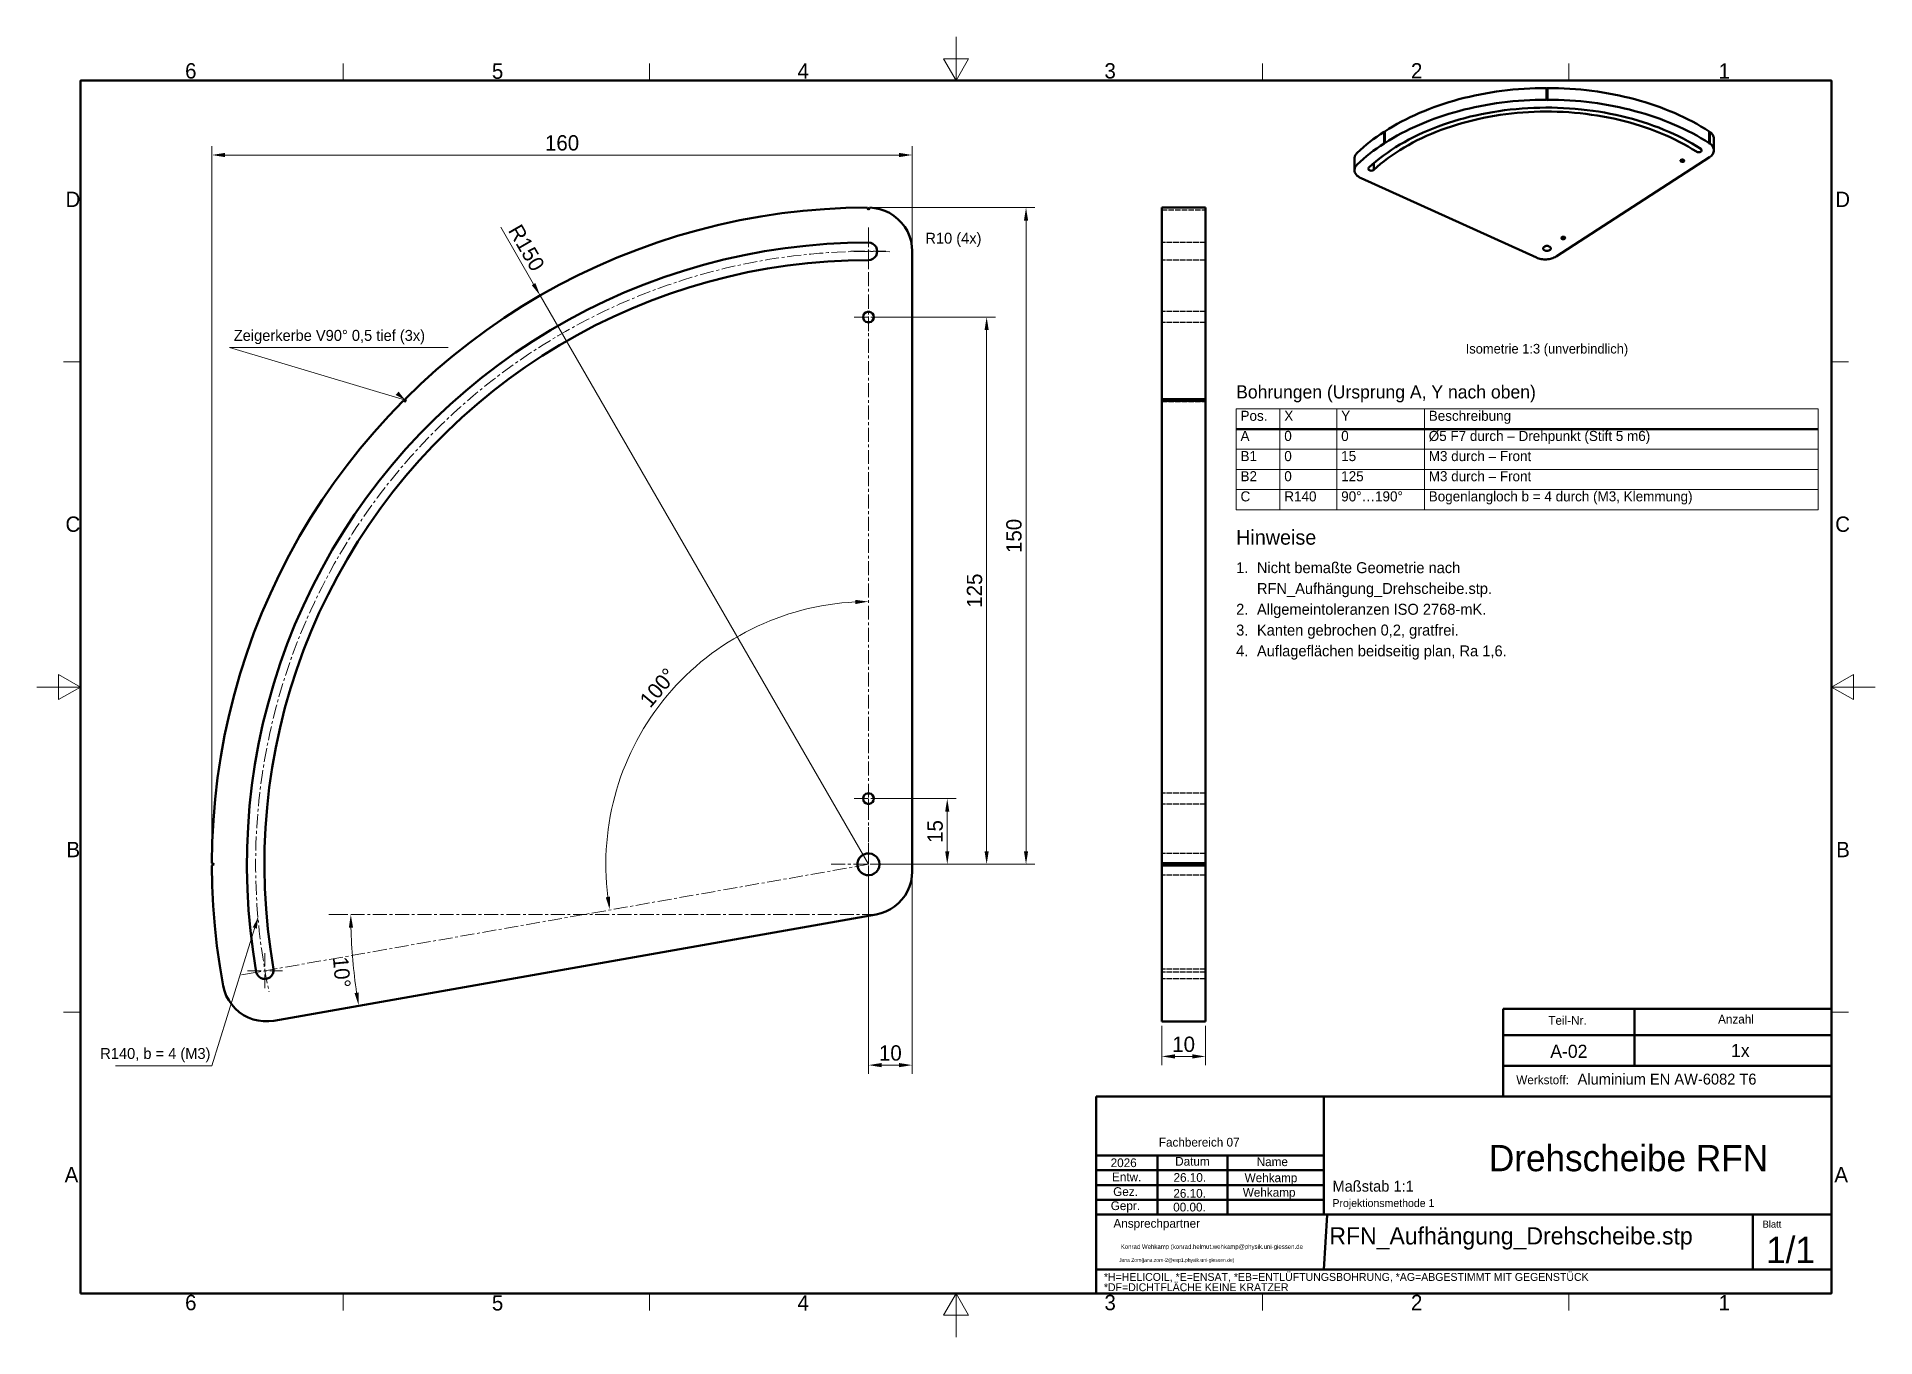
# Model space of a CAD drawing. Header units: metres. Extents: x 0 to 420, y 0 to 297.
import ezdxf
from ezdxf.enums import TextEntityAlignment as Align

# ---------------------------------------------------------------- set-up
doc = ezdxf.new("R2010")
doc.units = ezdxf.units.M
doc.linetypes.add('CENTER', pattern=[5.08, 3.175, -0.635, 0.635, -0.635])
doc.linetypes.add('DASHED', pattern=[1.524, 1.27, -0.254])
for name, color, linetype, lineweight in [('DUENN', 7, 'CONTINUOUS', 18), ('MASS', 7, 'CONTINUOUS', 18), ('MITTE', 7, 'CENTER', 18), ('RAHMEN', 7, 'CONTINUOUS', 50), ('SICHT', 7, 'CONTINUOUS', 50), ('TEXT', 7, 'CONTINUOUS', 25), ('VERDECKT', 7, 'DASHED', 25)]:
    doc.layers.add(name, color=color, linetype=linetype, lineweight=lineweight)
doc.dimstyles.new('ISO_HZ', dxfattribs={"dimtxt": 3.5, "dimasz": 3, "dimexe": 2, "dimexo": 1, "dimgap": 1, "dimtad": 1, "dimtxsty": 'Standard', "dimcen": 2.5, "dimclrd": 7, "dimclre": 7, "dimclrt": 7, "dimazin": 3, "dimtfac": 1, "dimtmove": 0, "dimatfit": 3, "dimlwd": 18, "dimlwe": 18})

# ---------------------------------------------------------------- blocks, each defined once
blk = doc.blocks.new('_CLOSEDFILLED')
at = {"color": 0, "linetype": 'BYBLOCK'}
blk.add_solid([(-1, 0.16), (0, 0), (-1, -0.16)], dxfattribs=at)
blk = doc.blocks.new('*D1')
at = {"color": 7, "lineweight": 18}
for p, q in [((190, 169), (190, 170)), ((131.9, 97.75), (132.88, 97.93))]:
    blk.add_line(p, q, dxfattribs=at)
at = {"layer": 'Defpoints'}
for p in [(190, 168), (144.04, 146.57), (190, 108), (130.91, 97.58)]:
    blk.add_point(p, dxfattribs=at)
at = {"layer": 'MASS', "color": 7, "lineweight": 18}
blk.add_arc((190, 108), 60, 92.8648, -172.8648, dxfattribs=at)
at = {"layer": 'MASS', "color": 7, "xscale": 3, "yscale": 3}
for p, rotation in [((190, 168), 361.4323944878271), ((130.91, 97.58), -81.43239448782705)]:
    blk.add_blockref('_CLOSEDFILLED', p, dxfattribs=dict(at, rotation=rotation))
at = {"layer": 'MASS', "color": 7, "insert": (141.93, 148.33), "char_height": 3.5, "attachment_point": 5, "rotation": 50}
blk.add_mtext('100°', dxfattribs=at)
blk = doc.blocks.new('*D8')
at = {"color": 7, "lineweight": 18}
for p, q in [((70.74, 96.54), (69.74, 96.54)), ((72.58, 75.53), (71.59, 75.35))]:
    blk.add_line(p, q, dxfattribs=at)
at = {"layer": 'Defpoints'}
for p in [(71.74, 96.54), (191.74, 96.54), (72.2, 86.08), (73.56, 75.7)]:
    blk.add_point(p, dxfattribs=at)
at = {"layer": 'MASS', "color": 7, "lineweight": 18}
blk.add_arc((191.74, 96.54), 120, 181.4324, -171.4324, dxfattribs=at)
at = {"layer": 'MASS', "color": 7, "xscale": 3, "yscale": 3}
for p, rotation in [((71.74, 96.54), 90.71619724391351), ((73.56, 75.7), -80.71619724391353)]:
    blk.add_blockref('_CLOSEDFILLED', p, dxfattribs=dict(at, rotation=rotation))
at = {"layer": 'MASS', "color": 7, "insert": (69.67, 83.35), "char_height": 3.5, "attachment_point": 5, "rotation": 275}
blk.add_mtext('10°', dxfattribs=at)

msp = doc.modelspace()

# ---------------------------------------------------------------- linework, layer by layer
at = {"layer": 'DUENN'}
for p, q in [((274, 212), (407, 212)), ((274, 212), (274, 189)), ((284, 212), (284, 189)), ((297, 212), (297, 189)), ((317, 212), (317, 189)), ((407, 212), (407, 189)), ((274, 202.8), (407, 202.8)), ((274, 198.2), (407, 198.2)), ((274, 193.6), (407, 193.6)), ((274, 189), (407, 189))]:
    msp.add_line(p, q, dxfattribs=at)
for points in [[(210, 297), (210, 287), (207.113, 292), (212.887, 292), (210, 287)], [(70, 287), (70, 290.9)], [(140, 287), (140, 290.9)], [(280, 287), (280, 290.9)], [(350, 287), (350, 290.9)], [(10, 222.75), (6.1, 222.75)], [(410, 222.75), (413.9, 222.75)], [(0, 148.5), (10, 148.5), (5, 151.387), (5, 145.613), (10, 148.5)], [(420, 148.5), (410, 148.5), (415, 151.387), (415, 145.613), (410, 148.5)], [(10, 74.25), (6.1, 74.25)], [(410, 74.25), (413.9, 74.25)], [(70, 10), (70, 6.1)], [(140, 10), (140, 6.1)], [(210, 0), (210, 10), (207.113, 5), (212.887, 5), (210, 10)], [(280, 10), (280, 6.1)], [(350, 10), (350, 6.1)]]:
    msp.add_lwpolyline(points, dxfattribs=at)
at = {"layer": 'MASS'}
for points in [[(84.2, 214), (44, 226), (94, 226)], [(50.533, 95.798), (40, 62), (18, 62)]]:
    msp.add_lwpolyline(points, dxfattribs=at)
for points in [[(84.2, 214), (82.649, 215.961), (82.008, 215.202)], [(50.533, 95.798), (49.33, 93.607), (50.278, 93.311)]]:
    msp.add_solid(points, dxfattribs=at)
at = {"layer": 'MITTE'}
for p, q in [((190, 108), (190, 254)), ((190, 244), (190, 252)), ((186, 248), (194, 248)), ((190, 229.75), (190, 236.25)), ((186.75, 233), (193.25, 233)), ((190, 119.75), (190, 126.25)), ((186.75, 123), (193.25, 123)), ((190, 99.5), (190, 116.5)), ((190, 108), (46.218, 82.647)), ((181.5, 108), (198.5, 108)), ((191.74, 96.54), (66.74, 96.54)), ((52.127, 79.689), (52.127, 87.689)), ((48.127, 83.689), (56.127, 83.689))]:
    msp.add_line(p, q, dxfattribs=at)
msp.add_arc((190, 108), 140, 88, 192, dxfattribs=at)
at = {"layer": 'RAHMEN'}
for p, q in [((335, 55), (335, 75)), ((335, 75), (410, 75)), ((410, 75), (335, 75)), ((335, 75), (335, 69)), ((335, 75), (365, 75)), ((335, 62), (335, 75)), ((365, 75), (365, 62)), ((410, 75), (410, 55)), ((410, 69), (410, 75)), ((335, 62), (335, 69)), ((335, 69), (410, 69)), ((335, 69), (410, 69)), ((410, 69), (410, 62)), ((410, 62), (335, 62)), ((335, 62), (335, 55)), ((410, 62), (335, 62)), ((365, 62), (335, 62)), ((410, 55), (410, 62)), ((410, 55), (242, 55)), ((242, 55), (242, 10)), ((242, 55), (294, 55)), ((242, 41.5), (242, 55)), ((294, 28), (294, 55)), ((294, 55), (294, 41.5)), ((410, 55), (335, 55)), ((335, 55), (410, 55)), ((410, 10), (410, 55)), ((242, 41.5), (294, 41.5)), ((294, 41.5), (242, 41.5)), ((242, 41.5), (294, 41.5)), ((242, 28), (242, 41.5)), ((242, 41.5), (294, 41.5)), ((242, 38.125), (242, 41.5)), ((294, 38.125), (242, 38.125)), ((242, 38.125), (294, 38.125)), ((242, 34.75), (242, 38.125)), ((256, 28), (256, 41.5)), ((272, 28), (272, 41.5)), ((294, 41.5), (294, 28)), ((294, 41.5), (294, 38.125)), ((294, 38.125), (294, 34.75)), ((294, 34.75), (242, 34.75)), ((242, 34.75), (294, 34.75)), ((242, 31.375), (242, 34.75)), ((294, 34.75), (294, 31.375)), ((294, 31.375), (242, 31.375)), ((242, 31.375), (294, 31.375)), ((242, 28), (242, 31.375)), ((294, 31.375), (294, 28)), ((242, 28), (410, 28)), ((242, 28), (294, 28)), ((294, 28), (242, 28)), ((294, 28), (242, 28)), ((242, 28), (294, 28)), ((242, 15.5), (242, 28)), ((294.759, 27.954), (294, 15.5)), ((392, 15.5), (392, 28)), ((242, 15.5), (410, 15.5)), ((294, 15.5), (242, 15.5)), ((242, 10), (410, 10))]:
    msp.add_line(p, q, dxfattribs=at)
msp.add_lwpolyline([(10, 10), (10, 287), (410, 287), (410, 10), (10, 10)], dxfattribs=at)
at = {"layer": 'SICHT'}
msp.add_line((274, 207.4), (407, 207.4), dxfattribs=at)
for points in [[(307.948, 275.399), (308.868, 275.977), (309.809, 276.541), (310.771, 277.089), (311.753, 277.623), (312.755, 278.14), (313.777, 278.641), (314.817, 279.127), (315.875, 279.595), (316.95, 280.047), (318.042, 280.482), (319.15, 280.899), (320.274, 281.299), (321.412, 281.68), (322.565, 282.044), (323.731, 282.389), (324.909, 282.716), (326.1, 283.024), (327.301, 283.313), (328.514, 283.583), (329.736, 283.834), (330.967, 284.066), (332.207, 284.278), (333.454, 284.47), (334.708, 284.643), (335.969, 284.795), (337.234, 284.928), (338.505, 285.041), (339.779, 285.133), (341.056, 285.206), (342.336, 285.258), (343.617, 285.29), (344.899, 285.302)], [(307.948, 272.73), (308.868, 273.309), (309.809, 273.872), (310.771, 274.421), (311.753, 274.954), (312.755, 275.471), (313.777, 275.973), (314.817, 276.458), (315.875, 276.927), (316.95, 277.378), (318.042, 277.813), (319.15, 278.23), (320.274, 278.63), (321.412, 279.012), (322.565, 279.375), (323.731, 279.721), (324.909, 280.047), (326.1, 280.355), (327.301, 280.645), (328.514, 280.915), (329.736, 281.166), (330.967, 281.397), (332.207, 281.609), (333.454, 281.801), (334.708, 281.974), (335.969, 282.127), (337.234, 282.259), (338.505, 282.372), (339.779, 282.465), (341.056, 282.537), (342.336, 282.589), (343.617, 282.621), (344.899, 282.633)], [(344.899, 285.302), (345, 285.188)], [(344.899, 282.633), (344.899, 285.302)], [(345, 282.52), (344.899, 282.633)], [(345, 285.188), (345.101, 285.302)], [(345, 285.188), (345, 282.52)], [(345.101, 282.633), (345, 282.52)], [(345.101, 285.302), (345.101, 282.633)], [(345.101, 285.302), (346.383, 285.29), (347.664, 285.258), (348.944, 285.206), (350.221, 285.133), (351.495, 285.041), (352.766, 284.928), (354.031, 284.795), (355.292, 284.643), (356.546, 284.47), (357.793, 284.278), (359.033, 284.066), (360.264, 283.834), (361.486, 283.583), (362.699, 283.313), (363.9, 283.024), (365.091, 282.716), (366.269, 282.389), (367.435, 282.044), (368.588, 281.68), (369.726, 281.299), (370.85, 280.899), (371.958, 280.482), (373.05, 280.047), (374.125, 279.595), (375.183, 279.127), (376.223, 278.641), (377.245, 278.14), (378.247, 277.623), (379.229, 277.089), (380.191, 276.541), (381.132, 275.977), (382.052, 275.399)], [(345.101, 282.633), (346.383, 282.621), (347.664, 282.589), (348.944, 282.537), (350.221, 282.465), (351.495, 282.372), (352.766, 282.259), (354.031, 282.127), (355.292, 281.974), (356.546, 281.801), (357.793, 281.609), (359.033, 281.397), (360.264, 281.166), (361.486, 280.915), (362.699, 280.645), (363.9, 280.355), (365.091, 280.047), (366.269, 279.721), (367.435, 279.375), (368.588, 279.012), (369.726, 278.63), (370.85, 278.23), (371.958, 277.813), (373.05, 277.378), (374.125, 276.927), (375.183, 276.458), (376.223, 275.973), (377.245, 275.471), (378.247, 274.954), (379.229, 274.421), (380.191, 273.872), (381.132, 273.309), (382.052, 272.73)], [(380.143, 271.403), (379.172, 272.015), (378.175, 272.609), (377.154, 273.185), (376.108, 273.743), (375.04, 274.283), (373.949, 274.803), (372.837, 275.304), (371.704, 275.786), (370.551, 276.247), (369.379, 276.687), (368.189, 277.107), (366.982, 277.505), (365.758, 277.882), (364.519, 278.238), (363.266, 278.571), (361.998, 278.882), (360.719, 279.171), (359.427, 279.437), (358.125, 279.68), (356.813, 279.9), (355.492, 280.097), (354.164, 280.27), (352.828, 280.42), (351.487, 280.546), (350.141, 280.649), (348.791, 280.728), (347.439, 280.783), (346.084, 280.814), (344.729, 280.821), (343.374, 280.804), (342.02, 280.764), (340.668, 280.699), (339.32, 280.611), (337.976, 280.499), (336.637, 280.363), (335.304, 280.204), (333.978, 280.021), (332.661, 279.815), (331.353, 279.585), (330.055, 279.333), (328.768, 279.058), (327.493, 278.76), (326.231, 278.44), (324.983, 278.098), (323.751, 277.734), (322.533, 277.348), (321.333, 276.941), (320.15, 276.513), (318.986, 276.065), (317.841, 275.595), (316.716, 275.106), (315.612, 274.597), (314.53, 274.069), (313.471, 273.522), (312.435, 272.957), (311.423, 272.373), (310.437, 271.772), (309.476, 271.154), (308.541, 270.519), (307.634, 269.867), (306.754, 269.2), (305.903, 268.518), (305.081, 267.821), (304.288, 267.109)], [(305.435, 266.59), (306.205, 267.281), (307.004, 267.959), (307.831, 268.622), (308.686, 269.27), (309.568, 269.903), (310.476, 270.52), (311.41, 271.121), (312.369, 271.706), (313.352, 272.273), (314.359, 272.822), (315.388, 273.354), (316.44, 273.867), (317.512, 274.361), (318.606, 274.837), (319.718, 275.293), (320.85, 275.729), (322, 276.145), (323.166, 276.54), (324.349, 276.915), (325.547, 277.269), (326.76, 277.602), (327.986, 277.913), (329.225, 278.202), (330.476, 278.469), (331.737, 278.714), (333.009, 278.937), (334.289, 279.137), (335.577, 279.315), (336.872, 279.47), (338.174, 279.602), (339.48, 279.711), (340.79, 279.797), (342.104, 279.859), (343.42, 279.899), (344.737, 279.915), (346.054, 279.908), (347.37, 279.878), (348.685, 279.825), (349.996, 279.748), (351.304, 279.648), (352.608, 279.525), (353.906, 279.38), (355.197, 279.211), (356.48, 279.02), (357.755, 278.806), (359.021, 278.57), (360.276, 278.311), (361.52, 278.031), (362.751, 277.729), (363.969, 277.405), (365.173, 277.059), (366.363, 276.693), (367.536, 276.306), (368.692, 275.898), (369.831, 275.47), (370.952, 275.022), (372.053, 274.554), (373.134, 274.067), (374.194, 273.561), (375.232, 273.037), (376.248, 272.495), (377.241, 271.934), (378.209, 271.357), (379.153, 270.763)], [(301.656, 270.501), (302.349, 271.141), (303.064, 271.77), (303.801, 272.388), (304.56, 272.995), (305.34, 273.591), (306.142, 274.175), (306.964, 274.747), (307.806, 275.307)], [(307.806, 275.307), (307.948, 275.282)], [(307.806, 272.638), (307.806, 275.307)], [(307.948, 275.399), (307.948, 272.73)], [(382.052, 272.73), (382.052, 275.399)], [(382.052, 275.282), (382.193, 275.306)], [(382.193, 275.306), (382.193, 272.638)], [(383.148, 273.752), (383.133, 273.966), (383.086, 274.178), (383.008, 274.386), (382.901, 274.588), (382.764, 274.783), (382.599, 274.969), (382.409, 275.144), (382.193, 275.306)], [(383.148, 271.083), (383.148, 273.752)], [(301.656, 270.501), (301.517, 270.357), (301.394, 270.208), (301.289, 270.052), (301.202, 269.892), (301.134, 269.728), (301.085, 269.561), (301.056, 269.393), (301.046, 269.223)], [(301.046, 266.555), (301.046, 269.223)], [(301.656, 267.832), (302.349, 268.472), (303.064, 269.101), (303.801, 269.719), (304.56, 270.327), (305.34, 270.922), (306.142, 271.506), (306.964, 272.078), (307.806, 272.638)], [(308.001, 272.604), (307.806, 272.638)], [(307.948, 272.73), (308.001, 272.604)], [(382.123, 269.482), (347.077, 246.807)], [(375.506, 268.681), (375.514, 268.735), (375.538, 268.788), (375.632, 268.878)], [(375.632, 268.878), (375.733, 268.927), (375.852, 268.954), (375.978, 268.958), (376.101, 268.938), (376.209, 268.896), (376.294, 268.836), (376.348, 268.762), (376.366, 268.681)], [(379.153, 270.763), (379.318, 270.684), (379.512, 270.639), (379.717, 270.632), (379.916, 270.665), (380.092, 270.733), (380.23, 270.831), (380.318, 270.951), (380.341, 271.016), (380.348, 271.083)], [(380.348, 271.083), (380.335, 271.171), (380.295, 271.256), (380.23, 271.335), (380.143, 271.403)], [(381.999, 272.604), (382.052, 272.73)], [(382.193, 272.638), (381.999, 272.604)], [(383.148, 271.083), (383.131, 270.861), (383.081, 270.641), (382.998, 270.426), (382.882, 270.216), (382.735, 270.015), (382.558, 269.825), (382.354, 269.646), (382.123, 269.482)], [(382.193, 272.638), (382.409, 272.475), (382.599, 272.3), (382.764, 272.114), (382.901, 271.919), (383.008, 271.717), (383.086, 271.509), (383.133, 271.297), (383.148, 271.083)], [(301.046, 266.555), (301.056, 266.724), (301.085, 266.893), (301.134, 267.059), (301.202, 267.223), (301.289, 267.383), (301.394, 267.539), (301.517, 267.689), (301.656, 267.832)], [(302.539, 264.7), (302.21, 264.868), (301.915, 265.061), (301.657, 265.276), (301.441, 265.509), (301.27, 265.757), (301.146, 266.016), (301.071, 266.283), (301.046, 266.555)], [(342.594, 246.553), (302.539, 264.7)], [(304.288, 267.109), (304.214, 266.997), (304.189, 266.876)], [(304.189, 266.876), (304.197, 266.807), (304.221, 266.739), (304.262, 266.674), (304.317, 266.614), (304.466, 266.514), (304.655, 266.448), (304.867, 266.422), (305.08, 266.439), (305.275, 266.497), (305.435, 266.59)], [(305.435, 266.59), (305.435, 268.126)], [(376.366, 268.681), (376.358, 268.627), (376.333, 268.575), (376.24, 268.484), (376.101, 268.424), (375.936, 268.403), (375.771, 268.424), (375.632, 268.484), (375.538, 268.575), (375.514, 268.627), (375.506, 268.681)], [(84.138, 214.27), (87.654, 217.66), (91.279, 220.934), (95.008, 224.089), (98.838, 227.12), (102.765, 230.025), (106.784, 232.801), (110.892, 235.444), (115.083, 237.952), (119.354, 240.322), (123.7, 242.552), (128.116, 244.639), (132.597, 246.582), (137.14, 248.377), (141.739, 250.024), (146.388, 251.52), (151.084, 252.864), (155.821, 254.054), (160.595, 255.09), (165.4, 255.969), (170.23, 256.692), (175.082, 257.256), (179.95, 257.663), (184.828, 257.911), (189.711, 258)], [(190, 257.5), (189.711, 258)], [(190.286, 257.996), (190, 257.5)], [(190.286, 257.996), (191.467, 257.892), (192.628, 257.649), (193.751, 257.27), (194.822, 256.761), (195.825, 256.128), (196.746, 255.382), (197.572, 254.532), (198.292, 253.59), (198.895, 252.569), (199.373, 251.484), (199.72, 250.35), (199.93, 249.183), (200, 248)], [(267, 258), (257, 258)], [(257, 214.27), (257, 220.011), (257, 225.403), (257, 230.429), (257, 235.074), (257, 239.323), (257, 243.163), (257, 246.582), (257, 249.569), (257, 252.115), (257, 254.212), (257, 255.853), (257, 257.034), (257, 257.75), (257, 258)], [(267, 214.27), (267, 220.011), (267, 225.403), (267, 230.429), (267, 235.074), (267, 239.323), (267, 243.163), (267, 246.582), (267, 249.569), (267, 252.115), (267, 254.212), (267, 255.853), (267, 257.034), (267, 257.75), (267, 258)], [(190, 250), (185.235, 249.92), (180.475, 249.68), (175.726, 249.281), (170.993, 248.722), (166.281, 248.005), (161.596, 247.13), (156.943, 246.099), (152.328, 244.912), (147.755, 243.57), (143.229, 242.076), (138.756, 240.431), (134.341, 238.637), (129.988, 236.696), (125.703, 234.609), (121.491, 232.38), (117.355, 230.011), (113.302, 227.505), (109.335, 224.864), (105.459, 222.091), (101.678, 219.19), (97.996, 216.163), (94.418, 213.015), (90.948, 209.748), (87.589, 206.367), (84.346, 202.875), (81.222, 199.276), (78.22, 195.574), (75.344, 191.774), (72.597, 187.879), (69.983, 183.894), (67.504, 179.824), (65.163, 175.673), (62.962, 171.445), (60.904, 167.147), (58.992, 162.781), (57.228, 158.354), (55.613, 153.87), (54.149, 149.334), (52.839, 144.752), (51.682, 140.129), (50.682, 135.469), (49.839, 130.778), (49.153, 126.062), (48.627, 121.325), (48.259, 116.574), (48.051, 111.812), (48.003, 107.047), (48.115, 102.282), (48.387, 97.524), (48.818, 92.778), (49.409, 88.049), (50.157, 83.342)], [(190, 246), (190.518, 246.068), (191, 246.268), (191.414, 246.586), (191.732, 247), (191.932, 247.482), (192, 248), (191.932, 248.518), (191.732, 249), (191.414, 249.414), (191, 249.732), (190.518, 249.932), (190, 250)], [(200, 248), (200, 106.391)], [(344.125, 248.666), (344.142, 248.776), (344.192, 248.882), (344.272, 248.98), (344.381, 249.066), (344.514, 249.136), (344.665, 249.189), (344.829, 249.221), (345, 249.232), (345.171, 249.221), (345.335, 249.189), (345.486, 249.136), (345.619, 249.066), (345.728, 248.98), (345.808, 248.882), (345.858, 248.776), (345.875, 248.666)], [(345.619, 248.265), (345.412, 248.166), (345.171, 248.11), (344.914, 248.102), (344.665, 248.143), (344.445, 248.228), (344.352, 248.285), (344.272, 248.351), (344.209, 248.424), (344.163, 248.501), (344.134, 248.583), (344.125, 248.666)], [(345.875, 248.666), (345.858, 248.555), (345.808, 248.449), (345.728, 248.351), (345.619, 248.265)], [(348.282, 251.067), (348.29, 251.122), (348.315, 251.174), (348.408, 251.264)], [(349.143, 251.067), (349.134, 251.013), (349.11, 250.961), (349.017, 250.871), (348.877, 250.81), (348.712, 250.789), (348.548, 250.81), (348.408, 250.871), (348.315, 250.961), (348.29, 251.013), (348.282, 251.067)], [(348.408, 251.264), (348.509, 251.313), (348.628, 251.341), (348.754, 251.345), (348.877, 251.325), (348.985, 251.283), (349.07, 251.222), (349.124, 251.148), (349.143, 251.067)], [(54.097, 84.037), (53.369, 88.611), (52.795, 93.207), (52.376, 97.819), (52.112, 102.443), (52.003, 107.074), (52.05, 111.705), (52.252, 116.332), (52.609, 120.95), (53.121, 125.553), (53.787, 130.137), (54.607, 134.695), (55.579, 139.224), (56.702, 143.717), (57.976, 148.17), (59.398, 152.578), (60.968, 156.935), (62.683, 161.238), (64.541, 165.48), (66.54, 169.658), (68.679, 173.766), (70.954, 177.801), (73.364, 181.756), (75.905, 185.629), (78.574, 189.414), (81.369, 193.107), (84.286, 196.705), (87.322, 200.202), (90.474, 203.596), (93.738, 206.882), (97.111, 210.057), (100.588, 213.116), (104.165, 216.058), (107.84, 218.877), (111.607, 221.572), (115.462, 224.138), (119.402, 226.574), (123.421, 228.877), (127.514, 231.043), (131.679, 233.07), (135.909, 234.957), (140.199, 236.701), (144.546, 238.3), (148.945, 239.751), (153.389, 241.055), (157.875, 242.209), (162.396, 243.211), (166.949, 244.061), (171.528, 244.758), (176.128, 245.301), (180.743, 245.689), (185.369, 245.922), (190, 246)], [(347.077, 246.807), (346.852, 246.673), (346.609, 246.553), (346.352, 246.447), (346.081, 246.356), (345.799, 246.28), (345.508, 246.221), (345.21, 246.178), (344.907, 246.152), (344.602, 246.144), (344.297, 246.152), (343.994, 246.178), (343.696, 246.221), (343.405, 246.28), (343.123, 246.356), (342.852, 246.447), (342.594, 246.553)], [(188.77, 233), (188.845, 233.421), (189.058, 233.79), (189.385, 234.065), (189.786, 234.211), (190.214, 234.211), (190.615, 234.065), (190.942, 233.79), (191.155, 233.421), (191.23, 233), (191.155, 232.579), (190.942, 232.21), (190.615, 231.935), (190.214, 231.789), (189.786, 231.789), (189.385, 231.935), (189.058, 232.21), (188.845, 232.579), (188.77, 233)], [(84.138, 214.27), (84.288, 213.712)], [(257, 213.862), (257, 214.27)], [(257, 214.27), (267, 214.27)], [(267, 214.27), (267, 213.862)], [(40, 108.289), (40.089, 113.172), (40.337, 118.05), (40.744, 122.918), (41.308, 127.77), (42.031, 132.6), (42.91, 137.405), (43.946, 142.179), (45.136, 146.916), (46.48, 151.612), (47.976, 156.261), (49.623, 160.86), (51.418, 165.403), (53.361, 169.884), (55.448, 174.3), (57.678, 178.646), (60.048, 182.917), (62.556, 187.108), (65.199, 191.216), (67.975, 195.235), (70.88, 199.162), (73.911, 202.992), (77.066, 206.721), (80.34, 210.346), (83.73, 213.862)], [(84.288, 213.712), (83.73, 213.862)], [(267, 213.862), (257, 213.862)], [(257, 108.289), (257, 116.657), (257, 124.999), (257, 133.288), (257, 141.499), (257, 149.605), (257, 157.581), (257, 165.403), (257, 173.045), (257, 180.486), (257, 187.7), (257, 194.666), (257, 201.362), (257, 207.767), (257, 213.862)], [(267, 108.289), (267, 116.657), (267, 124.999), (267, 133.288), (267, 141.499), (267, 149.605), (267, 157.581), (267, 165.403), (267, 173.045), (267, 180.486), (267, 187.7), (267, 194.666), (267, 201.362), (267, 207.767), (267, 213.862)], [(188.77, 123), (188.845, 123.421), (189.058, 123.79), (189.385, 124.065), (189.786, 124.211), (190.214, 124.211), (190.615, 124.065), (190.942, 123.79), (191.155, 123.421), (191.23, 123), (191.155, 122.579), (190.942, 122.21), (190.615, 121.935), (190.214, 121.789), (189.786, 121.789), (189.385, 121.935), (189.058, 122.21), (188.845, 122.579), (188.77, 123)], [(192.5, 108), (192.421, 107.378), (192.191, 106.796), (191.822, 106.289), (191.34, 105.889), (190.773, 105.622), (190.157, 105.505), (189.532, 105.544), (188.936, 105.738), (188.406, 106.074), (187.977, 106.531), (187.676, 107.08), (187.52, 107.687), (187.52, 108.313), (187.676, 108.92), (187.977, 109.469), (188.406, 109.926), (188.936, 110.262), (189.532, 110.456), (190.157, 110.495), (190.773, 110.378), (191.34, 110.111), (191.822, 109.711), (192.191, 109.204), (192.421, 108.622), (192.5, 108)], [(40, 108.289), (40.5, 108)], [(40.5, 108), (40, 107.711)], [(42.583, 80.282), (41.803, 84.814), (41.162, 89.367), (40.661, 93.938), (40.3, 98.521), (40.08, 103.114), (40, 107.711)], [(200, 106.391), (199.932, 105.23), (199.73, 104.085), (199.397, 102.971), (198.936, 101.903), (198.355, 100.896), (197.66, 99.963), (196.862, 99.117), (195.972, 98.37), (195, 97.731), (193.961, 97.209), (192.868, 96.811), (191.736, 96.543)], [(257, 108.289), (267, 108.289)], [(257, 108), (257, 108.289)], [(257, 107.711), (257, 108)], [(257, 108), (267, 108)], [(267, 107.711), (257, 107.711)], [(257, 80.282), (257, 82.222), (257, 84.165), (257, 86.113), (257, 88.064), (257, 90.019), (257, 91.977), (257, 93.938), (257, 95.901), (257, 97.866), (257, 99.833), (257, 101.801), (257, 103.771), (257, 105.741), (257, 107.711)], [(267, 108.289), (267, 108)], [(267, 108), (267, 107.711)], [(267, 80.282), (267, 82.222), (267, 84.165), (267, 86.113), (267, 88.064), (267, 90.019), (267, 91.977), (267, 93.938), (267, 95.901), (267, 97.866), (267, 99.833), (267, 101.801), (267, 103.771), (267, 105.741), (267, 107.711)], [(191.736, 96.543), (54.147, 72.282)], [(50.157, 83.342), (50.361, 82.837), (50.693, 82.404), (51.129, 82.078), (51.636, 81.88), (52.179, 81.827), (52.715, 81.922), (53.206, 82.157), (53.616, 82.516), (53.914, 82.973), (54.078, 83.492), (54.097, 84.037)], [(54.147, 72.282), (52.956, 72.145), (51.758, 72.152), (50.568, 72.302), (49.405, 72.593), (48.285, 73.021), (47.225, 73.58), (46.239, 74.262), (45.342, 75.057), (44.546, 75.954), (43.863, 76.94), (43.304, 78), (42.875, 79.12), (42.583, 80.282)], [(257, 80.282), (257, 79.321), (257, 78.387), (257, 77.489), (257, 76.637), (257, 75.839), (257, 75.102), (257, 74.434), (257, 73.841), (257, 73.329), (257, 72.903), (257, 72.567), (257, 72.325), (257, 72.179), (257, 72.13)], [(267, 72.13), (267, 72.179), (267, 72.325), (267, 72.567), (267, 72.903), (267, 73.329), (267, 73.841), (267, 74.434), (267, 75.102), (267, 75.839), (267, 76.637), (267, 77.489), (267, 78.387), (267, 79.321), (267, 80.282)], [(267, 72.13), (257, 72.13)]]:
    msp.add_lwpolyline(points, dxfattribs=at)
at = {"layer": 'VERDECKT'}
for points in [[(84.138, 214.27), (87.654, 217.66), (91.279, 220.934), (95.008, 224.089), (98.838, 227.12), (102.765, 230.025), (106.784, 232.801), (110.892, 235.444), (115.083, 237.952), (119.354, 240.322), (123.7, 242.552), (128.116, 244.639), (132.597, 246.582), (137.14, 248.377), (141.739, 250.024), (146.388, 251.52), (151.084, 252.864), (155.821, 254.054), (160.595, 255.09), (165.4, 255.969), (170.23, 256.692), (175.082, 257.256), (179.95, 257.663), (184.828, 257.911), (189.711, 258)], [(189.711, 258), (190, 257.5)], [(190, 257.5), (190.286, 257.996)], [(200, 248), (199.93, 249.183), (199.72, 250.35), (199.373, 251.484), (198.895, 252.569), (198.292, 253.59), (197.572, 254.532), (196.746, 255.382), (195.825, 256.128), (194.822, 256.761), (193.751, 257.27), (192.628, 257.649), (191.467, 257.892), (190.286, 257.996)], [(257, 258), (257, 257.5)], [(257, 257.996), (267, 257.996)], [(257, 257.5), (257, 257.996)], [(257, 248), (257, 249.099), (257, 250.185), (257, 251.245), (257, 252.265), (257, 253.233), (257, 254.138), (257, 254.969), (257, 255.715), (257, 256.368), (257, 256.919), (257, 257.362), (257, 257.692), (257, 257.904), (257, 257.996)], [(257, 257.5), (267, 257.5)], [(267, 257.5), (267, 258)], [(267, 257.996), (267, 257.5)], [(267, 257.996), (267, 257.904), (267, 257.692), (267, 257.362), (267, 256.919), (267, 256.368), (267, 255.715), (267, 254.969), (267, 254.138), (267, 253.233), (267, 252.265), (267, 251.245), (267, 250.185), (267, 249.099), (267, 248)], [(190, 250), (185.235, 249.92), (180.475, 249.68), (175.726, 249.281), (170.993, 248.722), (166.281, 248.005), (161.596, 247.13), (156.943, 246.099), (152.328, 244.912), (147.755, 243.57), (143.229, 242.076), (138.756, 240.431), (134.341, 238.637), (129.988, 236.696), (125.703, 234.609), (121.491, 232.38), (117.355, 230.011), (113.302, 227.505), (109.335, 224.864), (105.459, 222.091), (101.678, 219.19), (97.996, 216.163), (94.418, 213.015), (90.948, 209.748), (87.589, 206.367), (84.346, 202.875), (81.222, 199.276), (78.22, 195.574), (75.344, 191.774), (72.597, 187.879), (69.983, 183.894), (67.504, 179.824), (65.163, 175.673), (62.962, 171.445), (60.904, 167.147), (58.992, 162.781), (57.228, 158.354), (55.613, 153.87), (54.149, 149.334), (52.839, 144.752), (51.682, 140.129), (50.682, 135.469), (49.839, 130.778), (49.153, 126.062), (48.627, 121.325), (48.259, 116.574), (48.051, 111.812), (48.003, 107.047), (48.115, 102.282), (48.387, 97.524), (48.818, 92.778), (49.409, 88.049), (50.157, 83.342)], [(190, 246), (190.518, 246.068), (191, 246.268), (191.414, 246.586), (191.732, 247), (191.932, 247.482), (192, 248), (191.932, 248.518), (191.732, 249), (191.414, 249.414), (191, 249.732), (190.518, 249.932), (190, 250)], [(200, 248), (200, 106.391)], [(267, 250), (257, 250)], [(257, 250), (257, 248.898), (257, 245.609), (257, 240.184), (257, 232.707), (257, 223.295), (257, 212.093), (257, 199.276), (257, 185.042), (257, 169.611), (257, 153.225), (257, 136.137), (257, 118.612), (257, 100.922), (257, 83.342)], [(257, 246), (257, 246.05), (257, 246.198), (257, 246.436), (257, 246.753), (257, 247.132), (257, 247.555), (257, 248), (257, 248.445), (257, 248.868), (257, 249.247), (257, 249.564), (257, 249.802), (257, 249.95), (257, 250)], [(257, 248), (257, 106.391)], [(267, 246), (267, 246.05), (267, 246.198), (267, 246.436), (267, 246.753), (267, 247.132), (267, 247.555), (267, 248), (267, 248.445), (267, 248.868), (267, 249.247), (267, 249.564), (267, 249.802), (267, 249.95), (267, 250)], [(267, 250), (267, 248.898), (267, 245.609), (267, 240.184), (267, 232.707), (267, 223.295), (267, 212.093), (267, 199.276), (267, 185.042), (267, 169.611), (267, 153.225), (267, 136.137), (267, 118.612), (267, 100.922), (267, 83.342)], [(267, 248), (267, 106.391)], [(54.097, 84.037), (53.369, 88.611), (52.795, 93.207), (52.376, 97.819), (52.112, 102.443), (52.003, 107.074), (52.05, 111.705), (52.252, 116.332), (52.609, 120.95), (53.121, 125.553), (53.787, 130.137), (54.607, 134.695), (55.579, 139.224), (56.702, 143.717), (57.976, 148.17), (59.398, 152.578), (60.968, 156.935), (62.683, 161.238), (64.541, 165.48), (66.54, 169.658), (68.679, 173.766), (70.954, 177.801), (73.364, 181.756), (75.905, 185.629), (78.574, 189.414), (81.369, 193.107), (84.286, 196.705), (87.322, 200.202), (90.474, 203.596), (93.738, 206.882), (97.111, 210.057), (100.588, 213.116), (104.165, 216.058), (107.84, 218.877), (111.607, 221.572), (115.462, 224.138), (119.402, 226.574), (123.421, 228.877), (127.514, 231.043), (131.679, 233.07), (135.909, 234.957), (140.199, 236.701), (144.546, 238.3), (148.945, 239.751), (153.389, 241.055), (157.875, 242.209), (162.396, 243.211), (166.949, 244.061), (171.528, 244.758), (176.128, 245.301), (180.743, 245.689), (185.369, 245.922), (190, 246)], [(267, 246), (257, 246)], [(257, 84.037), (257, 101.121), (257, 118.313), (257, 135.344), (257, 151.951), (257, 167.876), (257, 182.871), (257, 196.705), (257, 209.161), (257, 220.047), (257, 229.195), (257, 236.461), (257, 241.733), (257, 244.929), (257, 246)], [(267, 84.037), (267, 101.121), (267, 118.313), (267, 135.344), (267, 151.951), (267, 167.876), (267, 182.871), (267, 196.705), (267, 209.161), (267, 220.047), (267, 229.195), (267, 236.461), (267, 241.733), (267, 244.929), (267, 246)], [(188.77, 233), (188.845, 232.579), (189.058, 232.21), (189.385, 231.935), (189.786, 231.789), (190.214, 231.789), (190.615, 231.935), (190.942, 232.21), (191.155, 232.579), (191.23, 233), (191.155, 233.421), (190.942, 233.79), (190.615, 234.065), (190.214, 234.211), (189.786, 234.211), (189.385, 234.065), (189.058, 233.79), (188.845, 233.421), (188.77, 233)], [(257, 231.77), (257, 231.801), (257, 231.892), (257, 232.039), (257, 232.233), (257, 232.467), (257, 232.726), (257, 233), (257, 233.274), (257, 233.533), (257, 233.767), (257, 233.961), (257, 234.108), (257, 234.199), (257, 234.23)], [(257, 234.23), (257, 234.222), (257, 234.199), (257, 234.161), (257, 234.108), (257, 234.041), (257, 233.961), (257, 233.869), (257, 233.767), (257, 233.654), (257, 233.533), (257, 233.406), (257, 233.274), (257, 233.138), (257, 233)], [(267, 234.23), (257, 234.23)], [(257, 233), (257, 232.862), (257, 232.726), (257, 232.594), (257, 232.467), (257, 232.346), (257, 232.233), (257, 232.131), (257, 232.039), (257, 231.959), (257, 231.892), (257, 231.839), (257, 231.801), (257, 231.778), (257, 231.77)], [(267, 231.77), (257, 231.77)], [(267, 233), (267, 233.138), (267, 233.274), (267, 233.406), (267, 233.533), (267, 233.654), (267, 233.767), (267, 233.869), (267, 233.961), (267, 234.041), (267, 234.108), (267, 234.161), (267, 234.199), (267, 234.222), (267, 234.23)], [(267, 234.23), (267, 234.199), (267, 234.108), (267, 233.961), (267, 233.767), (267, 233.533), (267, 233.274), (267, 233), (267, 232.726), (267, 232.467), (267, 232.233), (267, 232.039), (267, 231.892), (267, 231.801), (267, 231.77)], [(267, 231.77), (267, 231.778), (267, 231.801), (267, 231.839), (267, 231.892), (267, 231.959), (267, 232.039), (267, 232.131), (267, 232.233), (267, 232.346), (267, 232.467), (267, 232.594), (267, 232.726), (267, 232.862), (267, 233)], [(84.288, 213.712), (84.138, 214.27)], [(40, 108.289), (40.089, 113.172), (40.337, 118.05), (40.744, 122.918), (41.308, 127.77), (42.031, 132.6), (42.91, 137.405), (43.946, 142.179), (45.136, 146.916), (46.48, 151.612), (47.976, 156.261), (49.623, 160.86), (51.418, 165.403), (53.361, 169.884), (55.448, 174.3), (57.678, 178.646), (60.048, 182.917), (62.556, 187.108), (65.199, 191.216), (67.975, 195.235), (70.88, 199.162), (73.911, 202.992), (77.066, 206.721), (80.34, 210.346), (83.73, 213.862)], [(83.73, 213.862), (84.288, 213.712)], [(257, 213.862), (257, 213.712)], [(257, 213.712), (257, 213.862)], [(257, 213.712), (267, 213.712)], [(267, 213.712), (267, 213.862)], [(267, 213.862), (267, 213.712)], [(188.77, 123), (188.845, 122.579), (189.058, 122.21), (189.385, 121.935), (189.786, 121.789), (190.214, 121.789), (190.615, 121.935), (190.942, 122.21), (191.155, 122.579), (191.23, 123), (191.155, 123.421), (190.942, 123.79), (190.615, 124.065), (190.214, 124.211), (189.786, 124.211), (189.385, 124.065), (189.058, 123.79), (188.845, 123.421), (188.77, 123)], [(257, 121.77), (257, 121.801), (257, 121.892), (257, 122.039), (257, 122.233), (257, 122.467), (257, 122.726), (257, 123), (257, 123.274), (257, 123.533), (257, 123.767), (257, 123.961), (257, 124.108), (257, 124.199), (257, 124.23)], [(257, 124.23), (257, 124.222), (257, 124.199), (257, 124.161), (257, 124.108), (257, 124.041), (257, 123.961), (257, 123.869), (257, 123.767), (257, 123.654), (257, 123.533), (257, 123.406), (257, 123.274), (257, 123.138), (257, 123)], [(267, 124.23), (257, 124.23)], [(257, 123), (257, 122.862), (257, 122.726), (257, 122.594), (257, 122.467), (257, 122.346), (257, 122.233), (257, 122.131), (257, 122.039), (257, 121.959), (257, 121.892), (257, 121.839), (257, 121.801), (257, 121.778), (257, 121.77)], [(267, 123), (267, 123.138), (267, 123.274), (267, 123.406), (267, 123.533), (267, 123.654), (267, 123.767), (267, 123.869), (267, 123.961), (267, 124.041), (267, 124.108), (267, 124.161), (267, 124.199), (267, 124.222), (267, 124.23)], [(267, 124.23), (267, 124.199), (267, 124.108), (267, 123.961), (267, 123.767), (267, 123.533), (267, 123.274), (267, 123), (267, 122.726), (267, 122.467), (267, 122.233), (267, 122.039), (267, 121.892), (267, 121.801), (267, 121.77)], [(267, 121.77), (267, 121.778), (267, 121.801), (267, 121.839), (267, 121.892), (267, 121.959), (267, 122.039), (267, 122.131), (267, 122.233), (267, 122.346), (267, 122.467), (267, 122.594), (267, 122.726), (267, 122.862), (267, 123)], [(267, 121.77), (257, 121.77)], [(192.5, 108), (192.421, 108.622), (192.191, 109.204), (191.822, 109.711), (191.34, 110.111), (190.773, 110.378), (190.157, 110.495), (189.532, 110.456), (188.936, 110.262), (188.406, 109.926), (187.977, 109.469), (187.676, 108.92), (187.52, 108.313), (187.52, 107.687), (187.676, 107.08), (187.977, 106.531), (188.406, 106.074), (188.936, 105.738), (189.532, 105.544), (190.157, 105.505), (190.773, 105.622), (191.34, 105.889), (191.822, 106.289), (192.191, 106.796), (192.421, 107.378), (192.5, 108)], [(257, 108), (257, 108.28), (257, 108.556), (257, 108.826), (257, 109.085), (257, 109.33), (257, 109.559), (257, 109.768), (257, 109.955), (257, 110.117), (257, 110.252), (257, 110.36), (257, 110.437), (257, 110.484), (257, 110.5)], [(257, 110.5), (257, 110.437), (257, 110.252), (257, 109.955), (257, 109.559), (257, 109.085), (257, 108.556), (257, 108), (257, 107.444), (257, 106.915), (257, 106.441), (257, 106.045), (257, 105.748), (257, 105.563), (257, 105.5)], [(267, 110.5), (257, 110.5)], [(267, 105.5), (267, 105.563), (267, 105.748), (267, 106.045), (267, 106.441), (267, 106.915), (267, 107.444), (267, 108), (267, 108.556), (267, 109.085), (267, 109.559), (267, 109.955), (267, 110.252), (267, 110.437), (267, 110.5)], [(267, 110.5), (267, 110.484), (267, 110.437), (267, 110.36), (267, 110.252), (267, 110.117), (267, 109.955), (267, 109.768), (267, 109.559), (267, 109.33), (267, 109.085), (267, 108.826), (267, 108.556), (267, 108.28), (267, 108)], [(40.5, 108), (40, 108.289)], [(40, 107.711), (40.5, 108)], [(42.583, 80.282), (41.803, 84.814), (41.162, 89.367), (40.661, 93.938), (40.3, 98.521), (40.08, 103.114), (40, 107.711)], [(191.736, 96.543), (192.868, 96.811), (193.961, 97.209), (195, 97.731), (195.972, 98.37), (196.862, 99.117), (197.66, 99.963), (198.355, 100.896), (198.936, 101.903), (199.397, 102.971), (199.73, 104.085), (199.932, 105.23), (200, 106.391)], [(257, 105.5), (257, 105.516), (257, 105.563), (257, 105.64), (257, 105.748), (257, 105.883), (257, 106.045), (257, 106.232), (257, 106.441), (257, 106.67), (257, 106.915), (257, 107.174), (257, 107.444), (257, 107.72), (257, 108)], [(257, 96.543), (257, 96.765), (257, 97.082), (257, 97.492), (257, 97.991), (257, 98.573), (257, 99.232), (257, 99.963), (257, 100.758), (257, 101.608), (257, 102.507), (257, 103.443), (257, 104.41), (257, 105.395), (257, 106.391)], [(267, 105.5), (257, 105.5)], [(267, 108), (267, 107.72), (267, 107.444), (267, 107.174), (267, 106.915), (267, 106.67), (267, 106.441), (267, 106.232), (267, 106.045), (267, 105.883), (267, 105.748), (267, 105.64), (267, 105.563), (267, 105.516), (267, 105.5)], [(267, 106.391), (267, 105.395), (267, 104.41), (267, 103.443), (267, 102.507), (267, 101.608), (267, 100.758), (267, 99.963), (267, 99.232), (267, 98.573), (267, 97.991), (267, 97.492), (267, 97.082), (267, 96.765), (267, 96.543)], [(191.736, 96.543), (54.147, 72.282)], [(257, 96.543), (257, 72.282)], [(267, 96.543), (267, 72.282)], [(50.157, 83.342), (50.361, 82.837), (50.693, 82.404), (51.129, 82.078), (51.636, 81.88), (52.179, 81.827), (52.715, 81.922), (53.206, 82.157), (53.616, 82.516), (53.914, 82.973), (54.078, 83.492), (54.097, 84.037)], [(267, 84.037), (257, 84.037)], [(257, 81.826), (257, 81.84), (257, 81.883), (257, 81.953), (257, 82.051), (257, 82.173), (257, 82.32), (257, 82.488), (257, 82.675), (257, 82.878), (257, 83.096), (257, 83.323), (257, 83.558), (257, 83.797), (257, 84.037)], [(267, 81.826), (267, 81.84), (267, 81.883), (267, 81.953), (267, 82.051), (267, 82.173), (267, 82.32), (267, 82.488), (267, 82.675), (267, 82.878), (267, 83.096), (267, 83.323), (267, 83.558), (267, 83.797), (267, 84.037)], [(42.583, 80.282), (42.875, 79.12), (43.304, 78), (43.863, 76.94), (44.546, 75.954), (45.342, 75.057), (46.239, 74.262), (47.225, 73.58), (48.285, 73.021), (49.405, 72.593), (50.568, 72.302), (51.758, 72.152), (52.956, 72.145), (54.147, 72.282)], [(267, 83.342), (257, 83.342)], [(257, 83.342), (257, 83.16), (257, 82.985), (257, 82.817), (257, 82.658), (257, 82.51), (257, 82.373), (257, 82.25), (257, 82.14), (257, 82.046), (257, 81.968), (257, 81.906), (257, 81.861), (257, 81.835), (257, 81.826)], [(267, 81.826), (257, 81.826)], [(267, 83.342), (267, 83.16), (267, 82.985), (267, 82.817), (267, 82.658), (267, 82.51), (267, 82.373), (267, 82.25), (267, 82.14), (267, 82.046), (267, 81.968), (267, 81.906), (267, 81.861), (267, 81.835), (267, 81.826)], [(257, 72.13), (257, 72.131), (257, 72.133), (257, 72.137), (257, 72.143), (257, 72.15), (257, 72.158), (257, 72.168), (257, 72.18), (257, 72.193), (257, 72.208), (257, 72.224), (257, 72.242), (257, 72.261), (257, 72.282)], [(267, 72.282), (267, 72.261), (267, 72.242), (267, 72.224), (267, 72.208), (267, 72.193), (267, 72.18), (267, 72.168), (267, 72.158), (267, 72.15), (267, 72.143), (267, 72.137), (267, 72.133), (267, 72.131), (267, 72.13)]]:
    msp.add_lwpolyline(points, dxfattribs=at)

# ---------------------------------------------------------------- texts
at = {"layer": 'TEXT'}
for s, height, p in [('R10 (4x)', 2.5, (203, 249)), ('Zeigerkerbe V90° 0,5 tief (3x)', 2.5, (45, 226.8)), ('Bohrungen (Ursprung A, Y nach oben)', 3, (274, 213.5)), ('Pos.', 2.3, (275, 208.6)), ('X', 2.3, (285, 208.6)), ('Y', 2.3, (298, 208.6)), ('Beschreibung', 2.3, (318, 208.6)), ('A', 2.3, (275, 204)), ('0', 2.3, (285, 204)), ('0', 2.3, (298, 204)), ('%%c5 F7 durch – Drehpunkt (Stift 5 m6)', 2.3, (318, 204)), ('B1', 2.3, (275, 199.4)), ('0', 2.3, (285, 199.4)), ('15', 2.3, (298, 199.4)), ('M3 durch – Front', 2.3, (318, 199.4)), ('B2', 2.3, (275, 194.8)), ('0', 2.3, (285, 194.8)), ('125', 2.3, (298, 194.8)), ('M3 durch – Front', 2.3, (318, 194.8)), ('C', 2.3, (275, 190.2)), ('R140', 2.3, (285, 190.2)), ('90°…190°', 2.3, (298, 190.2)), ('Bogenlangloch b = 4 durch (M3, Klemmung)', 2.3, (318, 190.2)), ('R140, b = 4 (M3)', 2.5, (14.5, 62.8)), ('Maßstab 1:1', 2.5, (296, 32.5)), ('Projektionsmethode 1', 1.8, (296, 29.2))]:
    msp.add_text(s, height=height, dxfattribs=at).set_placement(p, align=Align.BOTTOM_LEFT)
msp.add_text('Isometrie 1:3 (unverbindlich)', height=2.2, dxfattribs=at).set_placement((345, 224), align=Align.BOTTOM_CENTER)
for s, height, p in [('Hinweise', 3.375, (274, 181)), ('1.', 2.5, (274, 174.5)), ('Nicht bemaßte Geometrie nach', 2.5, (278.75, 174.5)), ('RFN_Aufhängung_Drehscheibe.stp.', 2.5, (278.75, 169.75)), ('2.', 2.5, (274, 165)), ('Allgemeintoleranzen ISO 2768-mK.', 2.5, (278.75, 165)), ('3.', 2.5, (274, 160.25)), ('Kanten gebrochen 0,2, gratfrei.', 2.5, (278.75, 160.25)), ('4.', 2.5, (274, 155.5)), ('Auflageflächen beidseitig plan, Ra 1,6.', 2.5, (278.75, 155.5))]:
    msp.add_text(s, height=height, dxfattribs=at).set_placement(p)
at = {"layer": 'TEXT', "attachment_point": 1}
for s, insert, char_height in [('6', (33.883, 290.965), 3.5), ('5', (103.975, 290.9), 3.5), ('4', (173.779, 290.9), 3.5), ('3', (243.911, 290.974), 3.5), ('2', (313.939, 290.974), 3.5), ('1', (384.21, 290.911), 3.5), ('D', (6.568, 261.625), 3.5), ('D', (410.868, 261.625), 3.5), ('C', (6.559, 187.437), 3.5), ('C', (410.859, 187.437), 3.5), ('B', (6.782, 113.125), 3.5), ('B', (411.082, 113.125), 3.5), ('Teil-Nr.', (345.323, 73.355), 2), ('Anzahl', (384.103, 73.644), 2), ('A-02', (345.768, 66.806), 3), ('1x', (387.068, 67), 3), ('Werkstoff:', (337.994, 59.778), 2), ('Aluminium EN AW-6082 T6', (352, 60.2), 2.5), ('Fachbereich 07', (256.343, 45.537), 2), ('Drehscheibe RFN', (331.746, 43.907), 6), ('A', (6.361, 38.875), 3.5), ('2026', (245.332, 40.844), 2), ('Datum', (260.074, 41.177), 2), ('Name', (278.698, 41.076), 2), ('A', (410.661, 38.875), 3.5), ('Entw.', (245.645, 37.614), 2), ('Gez.', (245.91, 34.253), 2), ('26.10.', (259.659, 33.854), 2), ('26.10.', (259.694, 37.488), 2), ('Wehkamp', (275.515, 34.089), 2), ('Wehkamp', (275.942, 37.409), 2), ('Gepr.', (245.351, 31.036), 2), ('00.00.', (259.625, 30.72), 2), ('Ansprechpartner', (245.973, 27.003), 2), ('RFN_Aufhängung_Drehscheibe.stp', (295.297, 25.117), 3.93162), ('Blatt', (394.26, 26.62), 1.6), ('Konrad Wehkamp (konrad.helmut.wehkamp@physik.uni-giessen.de', (247.636, 21.186), 1), ('1/1', (395.075, 22.945), 6), ('Jana Zorn(jana.zorn-2@exp1.physik.uni-giessen.de)', (247.263, 18.031), 0.82), ('*H=HELICOIL, *E=ENSAT, *EB=ENTLÜFTUNGSBOHRUNG, *AG=ABGESTIMMT MIT GEGENSTÜCK', (243.778, 14.667), 1.8), ('*DF=DICHTFLÄCHE KEINE KRATZER', (243.778, 12.319), 1.8), ('6', (33.883, 9.665), 3.5), ('5', (103.975, 9.6), 3.5), ('4', (173.779, 9.6), 3.5), ('3', (243.911, 9.674), 3.5), ('2', (313.939, 9.674), 3.5), ('1', (384.21, 9.611), 3.5)]:
    msp.add_mtext(s, dxfattribs=dict(at, insert=insert, char_height=char_height))

# ---------------------------------------------------------------- dimensions: what is measured, and where the dimension line sits
at = {"layer": 'MASS'}
for base, p1, p2 in [((40, 270), (40, 108), (200, 248)), ((190, 62.145), (190, 108), (200, 178)), ((257, 64.13), (257, 72.13), (267, 72.13))]:
    msp.add_linear_dim(base=base, p1=p1, p2=p2, dimstyle='ISO_HZ', override={"dimdec": 2, "dimlfac": 1}, dxfattribs=at).render()
for base, p2 in [((226, 108), (190, 258)), ((217, 108), (190, 233)), ((208, 108), (190, 123))]:
    msp.add_linear_dim(base=base, p1=(190, 108), p2=p2, angle=90, dimstyle='ISO_HZ', override={"dimdec": 2, "dimlfac": 1}, dxfattribs=at).render()
msp.add_radius_dim(center=(190, 108), mpoint=(115, 237.904), text='R150', dimstyle='ISO_HZ', override={"dimlfac": 1}, dxfattribs=at).render()
for base, center, p1, p2, text, picture, middle in [((144.037, 146.567), (190, 108), (190, 168), (130.912, 97.581), '100°', '*D1', (141.931, 148.335)), ((72.197, 86.081), (191.74, 96.54), (71.74, 96.54), (73.563, 75.702), '10°', '*D8', (69.457, 85.842))]:
    dim = msp.add_angular_dim_3p(base=base, center=center, p1=p1, p2=p2, text=text, dimstyle='ISO_HZ', override={"dimdec": 0}, dxfattribs=at)
    dim.commit()
    dim.dimension.update_dxf_attribs({"geometry": picture, "text_midpoint": middle})

doc.saveas('drawing.dxf')
